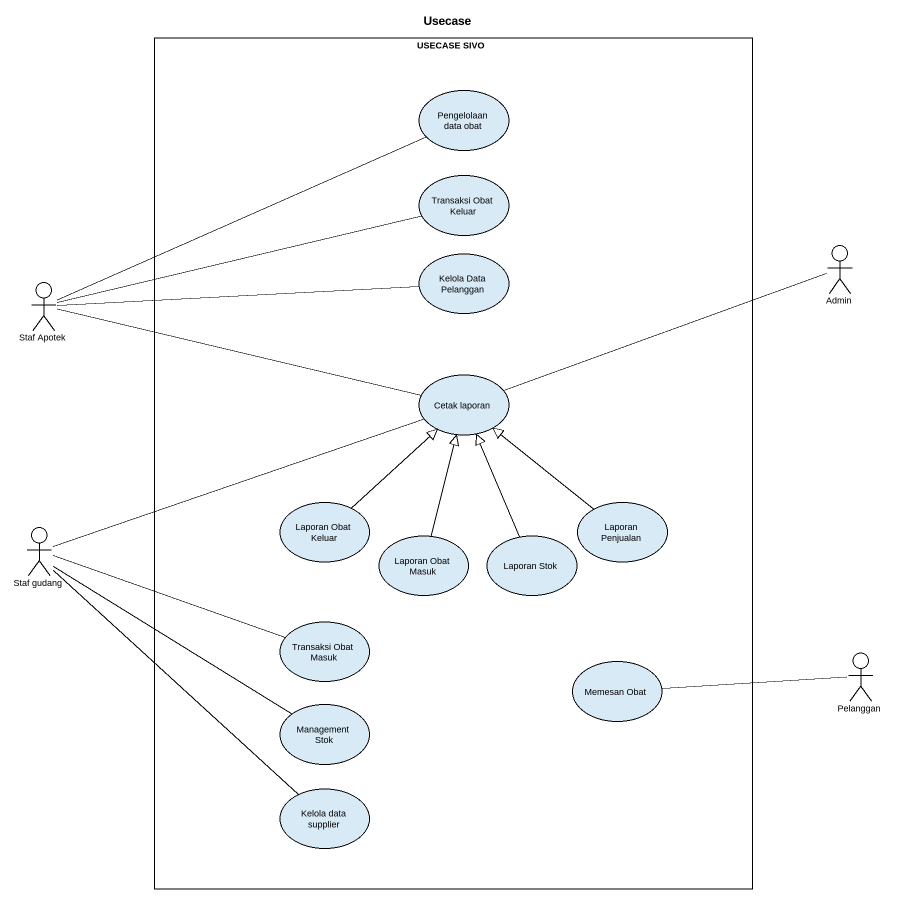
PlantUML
@startuml
title Usecase
rectangle "USECASE SIVO" as USECASE_SIVO {
  usecase "Pengelolaan data obat" as Pengelolaan_data_obat
  usecase "Transaksi Obat Keluar" as Transaksi_Obat_Keluar
  usecase "Kelola Data Pelanggan" as Kelola_Data_Pelanggan
  usecase "Cetak laporan" as Cetak_laporan
  usecase "Laporan Obat Keluar" as Laporan_Obat_Keluar
  usecase "Laporan Obat Masuk" as Laporan_Obat_Masuk
  usecase "Laporan Stok" as Laporan_Stok
  usecase "Laporan Penjualan" as Laporan_Penjualan
  usecase "Transaksi Obat Masuk" as Transaksi_Obat_Masuk
  usecase "Memesan Obat" as Memesan_Obat
  usecase "Management Stok" as Management_Stok
  usecase "Kelola data supplier" as Kelola_data_supplier
}
actor Admin
actor "Staf Apotek" as Staf_Apotek
actor "Staf gudang" as Staf_gudang
actor Pelanggan
Admin -left- Cetak_laporan
Staf_Apotek -right- Pengelolaan_data_obat
Staf_Apotek -right- Transaksi_Obat_Keluar
Staf_Apotek -right- Kelola_Data_Pelanggan
Staf_Apotek -right- Cetak_laporan
Staf_gudang -right- Cetak_laporan
Staf_gudang -right- Transaksi_Obat_Masuk
Staf_gudang -right- Management_Stok
Staf_gudang -- Kelola_data_supplier
Laporan_Obat_Keluar -up-|> Cetak_laporan
Laporan_Obat_Masuk -up-|> Cetak_laporan
Laporan_Stok -up-|> Cetak_laporan
Laporan_Penjualan -up-|> Cetak_laporan
Pelanggan -left- Memesan_Obat
@enduml
